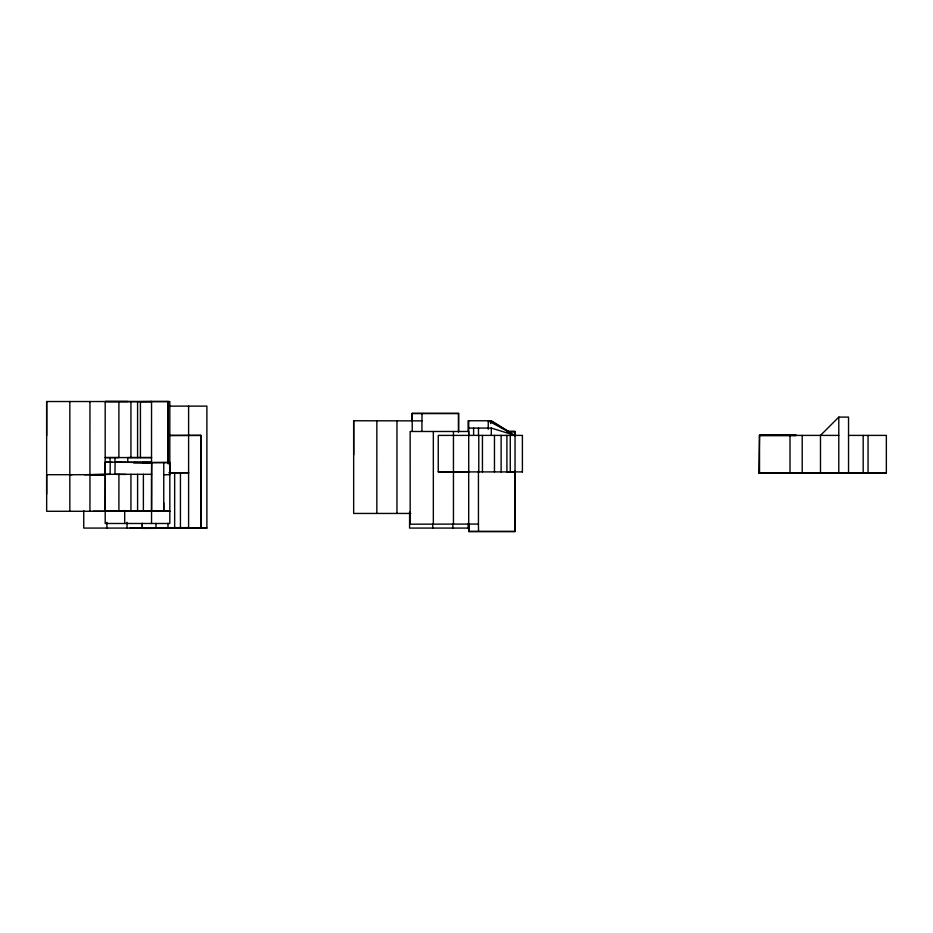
<?xml version="1.0" encoding="UTF-8"?>
<svg xmlns="http://www.w3.org/2000/svg" width="933" height="933" viewBox="0 0 933 933"><rect width="100%" height="100%" fill="white"/><g stroke="black" fill="none" stroke-linecap="round" stroke-linejoin="round"><path stroke-width="1.4" d="M46.65 494.21L46.662 401.528L169.818 401.528L169.818 523.483L105.184 523.483L105.312 462.197L151.671 462.488L151.531 523.483M69.823 475.387L69.835 401.528M89.941 475.387L89.953 401.528M151.543 510.899L151.554 474.314L105.219 474.314L105.196 511.284L151.543 510.841L105.196 510.911L114.922 511.167M127.763 401.517L105.196 401.528L105.172 474.477M105.231 462.803L105.184 474.99M110.071 461.8L110.071 457.578L105.172 457.567L118.899 457.578L118.899 401.633M114.946 461.8L114.946 457.578M118.899 510.911L118.923 474.314M127.751 461.8L127.751 457.578L151.531 457.578L110.071 457.578M130.923 510.911L130.947 474.314M130.923 457.578L130.923 401.633M137.594 510.911L137.606 474.314M137.583 457.578L137.594 401.633M140.428 457.578L140.428 401.633L151.543 401.517L151.531 463.794M151.543 511.272L143.379 510.911L143.39 474.314M163.765 462.511L163.742 511.284L163.742 502.84M200.898 435.396L200.805 528.078L200.805 435.396L169.025 435.466L200.805 435.396M421.938 430.906L421.938 420.876L353.677 420.76L353.665 513.442L410.823 513.442M376.839 513.442L376.85 420.76M396.957 513.442L396.968 420.76M412.211 430.824L412.211 413.447L458.558 413.447L458.546 432.177M468.693 435.839L468.704 431.489L410.158 431.489L410.17 524.183L478.442 524.066L478.442 471.002M515.039 436.003L515.039 431.629L506.876 431.629M133.547 462.511L169.888 462.5L169.818 474.699L164.196 474.792M110.222 462.115L110.094 474.314L89.953 474.699L89.953 511.284M151.543 474.687L151.671 462.488L115.097 462.115L114.969 474.314L126.223 474.43M103.808 474.699L46.662 474.699L46.662 511.284L169.818 511.284L151.531 511.284M412.304 413.447L412.211 420.76L412.199 413.447L458.558 413.459M421.938 420.876L422.031 413.552M790.041 472.938L758.867 473.206L759.52 435.396L796.106 435.396L759.52 435.396L759.52 473.148L758.867 473.206L819.232 473.019M105.196 474.396L84.355 474.699M848.54 473.194L848.54 417.098L838.79 417.098L820.492 435.396L820.492 473.194M826.137 473.113L828.994 473.019M126.072 511.272L143.379 510.911M169.818 511.284L92.997 511.284M130.06 528.078L206.893 528.078L206.893 406.123L168.838 406.123M83.737 510.701L83.737 528.078L206.893 528.078L142.259 528.381M151.997 527.961L142.271 528.078L142.271 523.378L142.271 527.705L188.618 528.066M506.747 431.489L515.039 431.489L515.051 531.495L468.716 531.495L468.681 471.013M515.074 471.911L506.911 471.981L506.911 435.396M142.271 527.705L188.618 527.635M133.477 462.745L169.888 462.5M506.654 431.547L515.039 431.489M169.025 472.786L188.606 472.669M72.156 474.699L69.823 474.699L69.835 511.284M150.936 401.517L168.325 401.505L168.337 463.748M151.543 401.656L105.196 401.528M468.739 428.072L491.294 428.072L515.074 435.396L488.251 420.76L488.251 429.297M838.79 435.396L759.52 435.396L796.106 435.396L790.006 435.291L790.006 473.148L868.052 473.194L868.052 435.396M848.505 435.396L886.35 435.396L886.35 473.194L796.106 473.194M142.038 462.511L151.636 462.511M453.496 471.76L438.253 471.748L453.496 471.981M522.398 471.911L438.253 471.911L438.253 435.396L522.398 435.396L522.398 471.981M169.328 472.809L188.606 472.809M759.52 473.148L838.79 473.194L838.79 417.098M810.789 473.019L838.79 473.194M469.042 528.078L409.575 528.078L409.575 512.147M886.35 473.194L863.177 473.194L863.177 435.396M468.739 471.935L443.128 471.935M105.312 462.197L112.368 462.29M92.997 474.699L103.831 474.967M115.097 462.115L120.777 462.29M509.091 431.734L491.259 420.76L468.109 420.76L468.109 431.408M508.497 431.734L490.665 420.76L490.665 423.617M478.442 524.066L478.524 531.378M468.798 531.495L468.716 524.183L468.716 531.495L515.051 531.495L515.028 471.002M468.109 523.775L468.109 528.078M167.998 401.505L168.068 463.689M802.205 435.396L802.205 473.194M510.281 435.396L510.281 471.946M501.126 435.396L501.126 471.981M494.467 435.396L494.467 471.981M491.294 428.072L491.294 435.396M482.443 435.396L482.443 471.981M478.781 435.396L478.781 471.981M478.489 428.072L478.489 435.396M473.614 428.072L473.614 435.396M468.704 420.76L468.739 471.981M458.546 413.447L458.546 430.836M453.45 431.489L453.461 524.183M452.867 523.74L452.867 528.078M433.332 431.489L433.344 524.183M432.749 523.74L432.749 528.078M353.677 420.76L353.677 454.907M188.606 406.123L188.606 528.381M180.442 472.809L180.442 527.705M174.658 472.809L174.658 527.705M167.998 523.378L167.998 527.705M155.974 523.378L155.974 527.705M127.028 522.282L127.028 528.078M124.695 510.409L124.695 523.483M106.91 522.282L106.91 528.078M46.662 401.528L46.662 435.676M809.809 473.019L812.34 473.019L799.756 472.938L809.809 473.019"/></g></svg>
